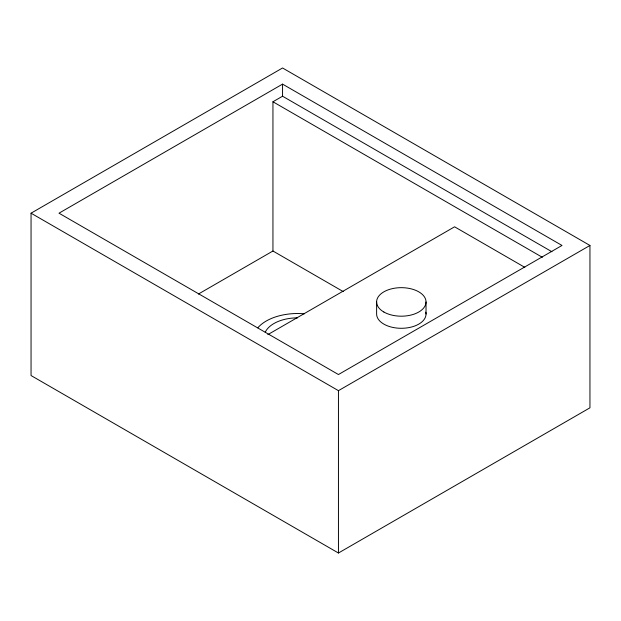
<?xml version="1.0" encoding="UTF-8"?>
<svg xmlns="http://www.w3.org/2000/svg" width="621" height="621" viewBox="0 0 621 621"><rect width="100%" height="100%" fill="white"/><g stroke="black" fill="none" stroke-linecap="round" stroke-linejoin="round"><path stroke-width="0.93" d="M31.05 213.189L282.555 67.984L589.95 245.458L589.95 407.811L338.445 553.016L31.05 375.542L31.05 213.189L338.445 390.663L589.95 245.458M282.555 84.122L58.995 213.189L338.445 374.533L562.005 245.458L282.555 84.122L282.555 96.224L551.937 251.746M198.41 294.043L272.945 251.008L272.945 101.766L282.555 96.224M267.83 334.634L454.588 226.805L524.815 267.348M272.945 101.766L542.327 257.288M272.945 251.008L343.266 291.606M426.022 301.93L426.022 314.032M376.621 301.93L376.621 314.032A24.7 14.26 0 0 0 402.936 328.261A24.7 14.26 0 0 0 425.812 312.169M338.445 390.663L338.445 553.016M265.229 332.227A33.588 19.391 0 0 1 297.684 317.851M257.808 327.818A44.464 25.671 0 0 1 304.445 313.807M383.856 312.014A24.7 14.26 0 0 0 425.183 305.617A24.7 14.26 0 0 0 394.925 288.152A24.7 14.26 0 0 0 383.856 312.014"/></g></svg>
